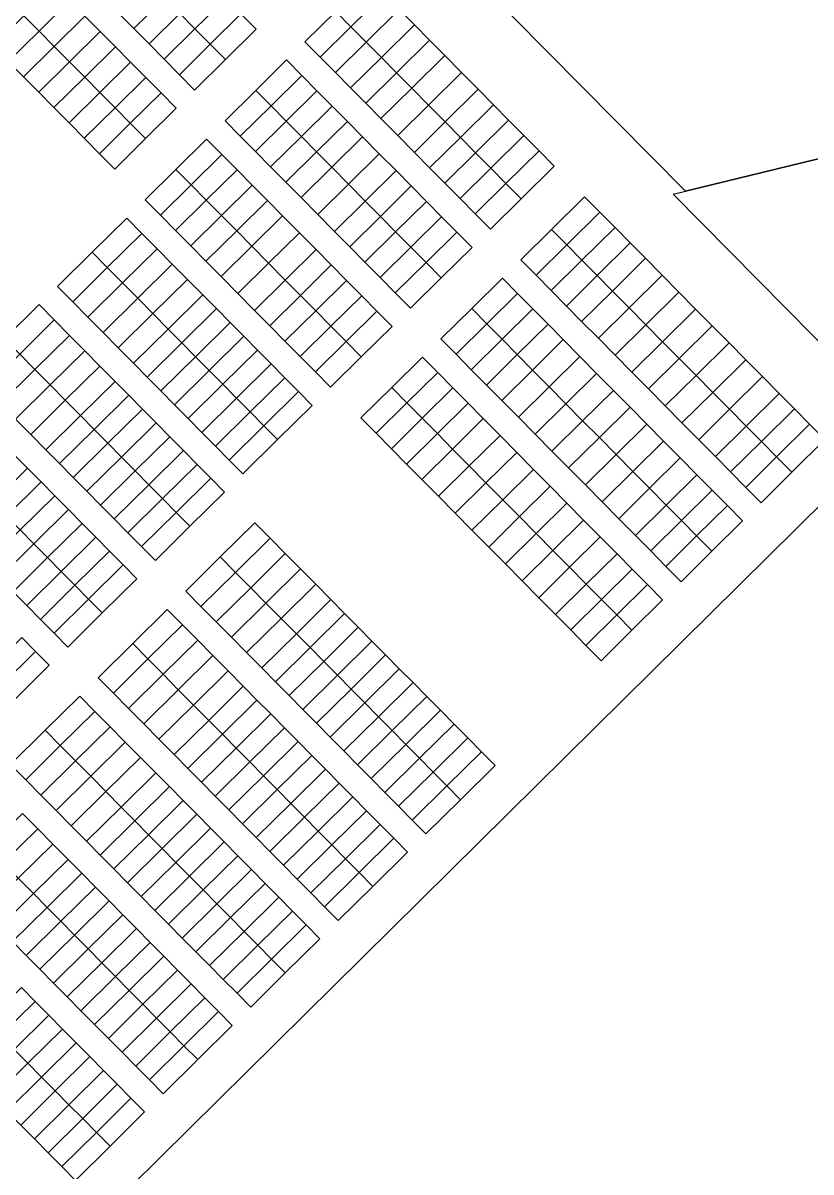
# Model space of a CAD drawing. Header units: metres. Extents: x 5590187 to 5598444, y 6961268 to 6971080.
# Drawn here: x 5594778 to 5595142, y 6968677 to 6969209 of the extents above; entities that cross this region are included whole.
import ezdxf

# ---------------------------------------------------------------- set-up
doc = ezdxf.new("R2010")
doc.units = ezdxf.units.M
doc.layers.add('zz_catastro_fontana', color=7, linetype='Continuous')

msp = doc.modelspace()

# ---------------------------------------------------------------- linework, layer by layer
at = {"layer": 'zz_catastro_fontana'}
for points in [[(5595448.33, 6969319.57), (5595237.43, 6969111.01), (5595191.69, 6969157.26), (5595084.17, 6969131.03), (5594908.38, 6969308.79), (5595186.75, 6969584.07), (5595448.33, 6969319.57)], [(5594929.38, 6969207.2), (5594922.35, 6969214.31), (5594937.64, 6969229.43), (5594944.67, 6969222.32), (5594929.38, 6969207.2)], [(5594778.09, 6969212.28), (5594792.31, 6969226.35), (5594799.34, 6969219.24), (5594785.12, 6969205.17), (5594778.09, 6969212.28)], [(5594821.94, 6969213.45), (5594836.16, 6969227.52), (5594843.19, 6969220.41), (5594828.97, 6969206.34), (5594821.94, 6969213.45)], [(5594850.22, 6969213.3), (5594864.44, 6969227.36), (5594871.47, 6969220.25), (5594857.25, 6969206.19), (5594850.22, 6969213.3)], [(5594785.12, 6969205.17), (5594799.34, 6969219.24), (5594806.37, 6969212.13), (5594792.15, 6969198.06), (5594785.12, 6969205.17)], [(5594828.97, 6969206.34), (5594843.19, 6969220.41), (5594850.22, 6969213.3), (5594836, 6969199.23), (5594828.97, 6969206.34)], [(5594857.25, 6969206.19), (5594871.47, 6969220.25), (5594878.51, 6969213.14), (5594864.28, 6969199.07), (5594857.25, 6969206.19)], [(5594936.42, 6969200.09), (5594929.38, 6969207.2), (5594944.67, 6969222.32), (5594951.7, 6969215.21), (5594936.42, 6969200.09)], [(5594836, 6969199.23), (5594850.22, 6969213.3), (5594857.25, 6969206.19), (5594843.03, 6969192.12), (5594836, 6969199.23)], [(5594908.13, 6969200.24), (5594922.35, 6969214.31), (5594929.38, 6969207.2), (5594915.16, 6969193.13), (5594908.13, 6969200.24)], [(5594943.45, 6969192.98), (5594936.42, 6969200.09), (5594951.7, 6969215.21), (5594958.74, 6969208.09), (5594943.45, 6969192.98)], [(5594763.87, 6969198.22), (5594778.09, 6969212.28), (5594785.12, 6969205.17), (5594770.9, 6969191.11), (5594763.87, 6969198.22)], [(5594792.15, 6969198.06), (5594806.37, 6969212.13), (5594813.41, 6969205.02), (5594799.18, 6969190.95), (5594792.15, 6969198.06)], [(5594864.28, 6969199.07), (5594878.51, 6969213.14), (5594885.54, 6969206.03), (5594871.32, 6969191.96), (5594864.28, 6969199.07)], [(5594950.48, 6969185.87), (5594943.45, 6969192.98), (5594958.74, 6969208.09), (5594965.77, 6969200.98), (5594950.48, 6969185.87)], [(5594770.9, 6969191.11), (5594785.12, 6969205.17), (5594792.15, 6969198.06), (5594777.93, 6969184), (5594770.9, 6969191.11)], [(5594799.18, 6969190.95), (5594813.41, 6969205.02), (5594820.44, 6969197.9), (5594806.22, 6969183.84), (5594799.18, 6969190.95)], [(5594843.03, 6969192.12), (5594857.25, 6969206.19), (5594864.28, 6969199.07), (5594850.06, 6969185.01), (5594843.03, 6969192.12)], [(5594915.16, 6969193.13), (5594929.38, 6969207.2), (5594936.42, 6969200.09), (5594922.2, 6969186.02), (5594915.16, 6969193.13)], [(5594777.93, 6969184), (5594792.15, 6969198.06), (5594799.18, 6969190.95), (5594784.96, 6969176.89), (5594777.93, 6969184)], [(5594806.22, 6969183.84), (5594820.44, 6969197.9), (5594827.47, 6969190.79), (5594813.25, 6969176.73), (5594806.22, 6969183.84)], [(5594850.06, 6969185.01), (5594864.28, 6969199.07), (5594871.32, 6969191.96), (5594857.1, 6969177.9), (5594850.06, 6969185.01)], [(5594922.2, 6969186.02), (5594936.42, 6969200.09), (5594943.45, 6969192.98), (5594929.23, 6969178.91), (5594922.2, 6969186.02)], [(5594957.51, 6969178.76), (5594950.48, 6969185.87), (5594965.77, 6969200.98), (5594972.8, 6969193.87), (5594957.51, 6969178.76)], [(5594929.23, 6969178.91), (5594943.45, 6969192.98), (5594950.48, 6969185.87), (5594936.26, 6969171.8), (5594929.23, 6969178.91)], [(5594965.25, 6969170.93), (5594957.51, 6969178.76), (5594972.8, 6969193.87), (5594980.53, 6969186.05), (5594965.25, 6969170.93)], [(5594784.96, 6969176.89), (5594799.18, 6969190.95), (5594806.22, 6969183.84), (5594792, 6969169.78), (5594784.96, 6969176.89)], [(5594813.25, 6969176.73), (5594827.47, 6969190.79), (5594834.5, 6969183.68), (5594820.28, 6969169.62), (5594813.25, 6969176.73)], [(5594885.38, 6969177.74), (5594899.6, 6969191.81), (5594906.63, 6969184.7), (5594892.41, 6969170.63), (5594885.38, 6969177.74)], [(5594792, 6969169.78), (5594806.22, 6969183.84), (5594813.25, 6969176.73), (5594799.03, 6969162.67), (5594792, 6969169.78)], [(5594820.28, 6969169.62), (5594834.5, 6969183.68), (5594841.53, 6969176.57), (5594827.31, 6969162.51), (5594820.28, 6969169.62)], [(5594892.41, 6969170.63), (5594906.63, 6969184.7), (5594913.66, 6969177.59), (5594899.44, 6969163.52), (5594892.41, 6969170.63)], [(5594936.26, 6969171.8), (5594950.48, 6969185.87), (5594957.51, 6969178.76), (5594943.29, 6969164.69), (5594936.26, 6969171.8)], [(5594980.53, 6969186.05), (5594988.27, 6969178.23), (5594972.98, 6969163.11), (5594965.25, 6969170.93), (5594980.53, 6969186.05)], [(5594799.03, 6969162.67), (5594813.25, 6969176.73), (5594820.28, 6969169.62), (5594806.06, 6969155.56), (5594799.03, 6969162.67)], [(5594827.31, 6969162.51), (5594841.53, 6969176.57), (5594848.56, 6969169.46), (5594834.34, 6969155.4), (5594827.31, 6969162.51)], [(5594871.16, 6969163.68), (5594885.38, 6969177.74), (5594892.41, 6969170.63), (5594878.19, 6969156.57), (5594871.16, 6969163.68)], [(5594899.44, 6969163.52), (5594913.66, 6969177.59), (5594920.69, 6969170.48), (5594906.47, 6969156.41), (5594899.44, 6969163.52)], [(5594943.29, 6969164.69), (5594957.51, 6969178.76), (5594965.25, 6969170.93), (5594951.03, 6969156.87), (5594943.29, 6969164.69)], [(5594980.01, 6969156), (5594972.98, 6969163.11), (5594988.27, 6969178.23), (5594995.3, 6969171.12), (5594980.01, 6969156)], [(5594951.03, 6969156.87), (5594965.25, 6969170.93), (5594972.98, 6969163.11), (5594958.76, 6969149.05), (5594951.03, 6969156.87)], [(5594987.04, 6969148.89), (5594980.01, 6969156), (5594995.3, 6969171.12), (5595002.33, 6969164.01), (5594987.04, 6969148.89)], [(5594806.06, 6969155.56), (5594820.28, 6969169.62), (5594827.31, 6969162.51), (5594813.09, 6969148.45), (5594806.06, 6969155.56)], [(5594878.19, 6969156.57), (5594892.41, 6969170.63), (5594899.44, 6969163.52), (5594885.22, 6969149.46), (5594878.19, 6969156.57)], [(5594906.47, 6969156.41), (5594920.69, 6969170.48), (5594927.73, 6969163.37), (5594913.51, 6969149.3), (5594906.47, 6969156.41)], [(5594813.09, 6969148.45), (5594827.31, 6969162.51), (5594834.34, 6969155.4), (5594820.12, 6969141.34), (5594813.09, 6969148.45)], [(5594885.22, 6969149.46), (5594899.44, 6969163.52), (5594906.47, 6969156.41), (5594892.25, 6969142.35), (5594885.22, 6969149.46)], [(5594913.51, 6969149.3), (5594927.73, 6969163.37), (5594934.76, 6969156.26), (5594920.54, 6969142.19), (5594913.51, 6969149.3)], [(5594958.76, 6969149.05), (5594972.98, 6969163.11), (5594980.01, 6969156), (5594965.79, 6969141.94), (5594958.76, 6969149.05)], [(5594994.08, 6969141.78), (5594987.04, 6969148.89), (5595002.33, 6969164.01), (5595009.36, 6969156.9), (5594994.08, 6969141.78)], [(5594848.41, 6969141.18), (5594862.63, 6969155.24), (5594869.66, 6969148.13), (5594855.44, 6969134.07), (5594848.41, 6969141.18)], [(5594892.25, 6969142.35), (5594906.47, 6969156.41), (5594913.51, 6969149.3), (5594899.29, 6969135.24), (5594892.25, 6969142.35)], [(5594920.54, 6969142.19), (5594934.76, 6969156.26), (5594942.49, 6969148.43), (5594928.27, 6969134.37), (5594920.54, 6969142.19)], [(5594965.79, 6969141.94), (5594980.01, 6969156), (5594987.04, 6969148.89), (5594972.82, 6969134.83), (5594965.79, 6969141.94)], [(5595001.11, 6969134.67), (5594994.08, 6969141.78), (5595009.36, 6969156.9), (5595016.39, 6969149.79), (5595001.11, 6969134.67)], [(5595169.92, 6969037.21), (5595078.51, 6969129.64), (5595191.69, 6969157.26), (5595240.95, 6969107.45), (5595169.92, 6969037.21)], [(5595008.14, 6969127.56), (5595001.11, 6969134.67), (5595016.39, 6969149.79), (5595023.43, 6969142.68), (5595008.14, 6969127.56)], [(5594855.44, 6969134.07), (5594869.66, 6969148.13), (5594876.69, 6969141.02), (5594862.47, 6969126.96), (5594855.44, 6969134.07)], [(5594899.29, 6969135.24), (5594913.51, 6969149.3), (5594920.54, 6969142.19), (5594906.32, 6969128.13), (5594899.29, 6969135.24)], [(5594928.27, 6969134.37), (5594942.49, 6969148.43), (5594950.23, 6969140.61), (5594936.01, 6969126.55), (5594928.27, 6969134.37)], [(5594972.82, 6969134.83), (5594987.04, 6969148.89), (5594994.08, 6969141.78), (5594979.85, 6969127.72), (5594972.82, 6969134.83)], [(5594834.18, 6969127.12), (5594848.41, 6969141.18), (5594855.44, 6969134.07), (5594841.22, 6969120.01), (5594834.18, 6969127.12)], [(5594862.47, 6969126.96), (5594876.69, 6969141.02), (5594883.72, 6969133.91), (5594869.5, 6969119.85), (5594862.47, 6969126.96)], [(5594906.32, 6969128.13), (5594920.54, 6969142.19), (5594928.27, 6969134.37), (5594914.05, 6969120.31), (5594906.32, 6969128.13)], [(5594936.01, 6969126.55), (5594950.23, 6969140.61), (5594957.26, 6969133.5), (5594943.04, 6969119.44), (5594936.01, 6969126.55)], [(5594979.85, 6969127.72), (5594994.08, 6969141.78), (5595001.11, 6969134.67), (5594986.89, 6969120.61), (5594979.85, 6969127.72)], [(5594841.22, 6969120.01), (5594855.44, 6969134.07), (5594862.47, 6969126.96), (5594848.25, 6969112.9), (5594841.22, 6969120.01)], [(5594869.5, 6969119.85), (5594883.72, 6969133.91), (5594890.75, 6969126.8), (5594876.53, 6969112.74), (5594869.5, 6969119.85)], [(5594914.05, 6969120.31), (5594928.27, 6969134.37), (5594936.01, 6969126.55), (5594921.79, 6969112.49), (5594914.05, 6969120.31)], [(5594943.04, 6969119.44), (5594957.26, 6969133.5), (5594964.29, 6969126.39), (5594950.07, 6969112.33), (5594943.04, 6969119.44)], [(5594986.89, 6969120.61), (5595001.11, 6969134.67), (5595008.14, 6969127.56), (5594993.92, 6969113.5), (5594986.89, 6969120.61)], [(5595029.23, 6969106.23), (5595022.2, 6969113.34), (5595037.49, 6969128.46), (5595044.52, 6969121.35), (5595029.23, 6969106.23)], [(5594848.25, 6969112.9), (5594862.47, 6969126.96), (5594869.5, 6969119.85), (5594855.28, 6969105.79), (5594848.25, 6969112.9)], [(5594876.53, 6969112.74), (5594890.75, 6969126.8), (5594897.78, 6969119.69), (5594883.56, 6969105.63), (5594876.53, 6969112.74)], [(5594921.79, 6969112.49), (5594936.01, 6969126.55), (5594943.04, 6969119.44), (5594928.82, 6969105.38), (5594921.79, 6969112.49)], [(5594950.07, 6969112.33), (5594964.29, 6969126.39), (5594971.32, 6969119.28), (5594957.1, 6969105.22), (5594950.07, 6969112.33)], [(5594809.65, 6969102.86), (5594825.65, 6969118.68), (5594832.68, 6969111.57), (5594816.69, 6969095.75), (5594809.65, 6969102.86)], [(5594855.28, 6969105.79), (5594869.5, 6969119.85), (5594876.53, 6969112.74), (5594862.31, 6969098.68), (5594855.28, 6969105.79)], [(5594883.56, 6969105.63), (5594897.78, 6969119.69), (5594905.52, 6969111.87), (5594891.3, 6969097.81), (5594883.56, 6969105.63)], [(5594928.82, 6969105.38), (5594943.04, 6969119.44), (5594950.07, 6969112.33), (5594935.85, 6969098.27), (5594928.82, 6969105.38)], [(5594957.1, 6969105.22), (5594971.32, 6969119.28), (5594978.35, 6969112.17), (5594964.13, 6969098.11), (5594957.1, 6969105.22)], [(5595036.26, 6969099.12), (5595029.23, 6969106.23), (5595044.52, 6969121.35), (5595051.55, 6969114.24), (5595036.26, 6969099.12)], [(5594862.31, 6969098.68), (5594876.53, 6969112.74), (5594883.56, 6969105.63), (5594869.34, 6969091.56), (5594862.31, 6969098.68)], [(5594935.85, 6969098.27), (5594950.07, 6969112.33), (5594957.1, 6969105.22), (5594942.88, 6969091.16), (5594935.85, 6969098.27)], [(5595007.98, 6969099.28), (5595022.2, 6969113.34), (5595029.23, 6969106.23), (5595015.01, 6969092.17), (5595007.98, 6969099.28)], [(5595043.3, 6969092.01), (5595036.26, 6969099.12), (5595051.55, 6969114.24), (5595058.58, 6969107.13), (5595043.3, 6969092.01)], [(5594816.69, 6969095.75), (5594832.68, 6969111.57), (5594839.72, 6969104.46), (5594823.72, 6969088.64), (5594816.69, 6969095.75)], [(5594891.3, 6969097.81), (5594905.52, 6969111.87), (5594913.25, 6969104.05), (5594899.03, 6969089.99), (5594891.3, 6969097.81)], [(5594964.13, 6969098.11), (5594978.35, 6969112.17), (5594985.39, 6969105.06), (5594971.16, 6969091), (5594964.13, 6969098.11)], [(5595050.33, 6969084.9), (5595043.3, 6969092.01), (5595058.58, 6969107.13), (5595065.62, 6969100.02), (5595050.33, 6969084.9)], [(5594793.66, 6969087.04), (5594809.65, 6969102.86), (5594816.69, 6969095.75), (5594800.69, 6969079.93), (5594793.66, 6969087.04)], [(5594823.72, 6969088.64), (5594839.72, 6969104.46), (5594846.75, 6969097.35), (5594830.75, 6969081.53), (5594823.72, 6969088.64)], [(5594869.34, 6969091.56), (5594883.56, 6969105.63), (5594891.3, 6969097.81), (5594877.08, 6969083.74), (5594869.34, 6969091.56)], [(5594899.03, 6969089.99), (5594913.25, 6969104.05), (5594920.29, 6969096.94), (5594906.06, 6969082.87), (5594899.03, 6969089.99)], [(5594942.88, 6969091.16), (5594957.1, 6969105.22), (5594964.13, 6969098.11), (5594949.91, 6969084.04), (5594942.88, 6969091.16)], [(5595015.01, 6969092.17), (5595029.23, 6969106.23), (5595036.26, 6969099.12), (5595022.04, 6969085.06), (5595015.01, 6969092.17)], [(5594830.75, 6969081.53), (5594846.75, 6969097.35), (5594853.78, 6969090.24), (5594837.78, 6969074.42), (5594830.75, 6969081.53)], [(5594877.08, 6969083.74), (5594891.3, 6969097.81), (5594899.03, 6969089.99), (5594884.81, 6969075.92), (5594877.08, 6969083.74)], [(5594906.06, 6969082.87), (5594920.29, 6969096.94), (5594927.32, 6969089.83), (5594913.1, 6969075.76), (5594906.06, 6969082.87)], [(5594949.91, 6969084.04), (5594964.13, 6969098.11), (5594971.16, 6969091), (5594956.94, 6969076.93), (5594949.91, 6969084.04)], [(5595022.04, 6969085.06), (5595036.26, 6969099.12), (5595043.3, 6969092.01), (5595029.08, 6969077.95), (5595022.04, 6969085.06)], [(5595058.06, 6969077.08), (5595050.33, 6969084.9), (5595065.62, 6969100.02), (5595073.35, 6969092.2), (5595058.06, 6969077.08)], [(5594800.69, 6969079.93), (5594816.69, 6969095.75), (5594823.72, 6969088.64), (5594807.72, 6969072.82), (5594800.69, 6969079.93)], [(5595029.08, 6969077.95), (5595043.3, 6969092.01), (5595050.33, 6969084.9), (5595036.11, 6969070.84), (5595029.08, 6969077.95)], [(5595065.8, 6969069.26), (5595058.06, 6969077.08), (5595073.35, 6969092.2), (5595081.08, 6969084.37), (5595065.8, 6969069.26)], [(5594807.72, 6969072.82), (5594823.72, 6969088.64), (5594830.75, 6969081.53), (5594814.75, 6969065.71), (5594807.72, 6969072.82)], [(5594837.78, 6969074.42), (5594853.78, 6969090.24), (5594860.81, 6969083.13), (5594844.81, 6969067.31), (5594837.78, 6969074.42)], [(5594884.81, 6969075.92), (5594899.03, 6969089.99), (5594906.06, 6969082.87), (5594891.84, 6969068.81), (5594884.81, 6969075.92)], [(5594913.1, 6969075.76), (5594927.32, 6969089.83), (5594934.35, 6969082.72), (5594920.13, 6969068.65), (5594913.1, 6969075.76)], [(5594985.23, 6969076.78), (5594999.45, 6969090.84), (5595006.48, 6969083.73), (5594992.26, 6969069.67), (5594985.23, 6969076.78)], [(5594814.75, 6969065.71), (5594830.75, 6969081.53), (5594837.78, 6969074.42), (5594821.78, 6969058.6), (5594814.75, 6969065.71)], [(5594844.81, 6969067.31), (5594860.81, 6969083.13), (5594867.14, 6969076.73), (5594851.14, 6969060.91), (5594844.81, 6969067.31)], [(5594891.84, 6969068.81), (5594906.06, 6969082.87), (5594913.1, 6969075.76), (5594898.88, 6969061.7), (5594891.84, 6969068.81)], [(5594920.13, 6969068.65), (5594934.35, 6969082.72), (5594941.38, 6969075.61), (5594927.16, 6969061.54), (5594920.13, 6969068.65)], [(5594992.26, 6969069.67), (5595006.48, 6969083.73), (5595013.51, 6969076.62), (5594999.29, 6969062.56), (5594992.26, 6969069.67)], [(5595036.11, 6969070.84), (5595050.33, 6969084.9), (5595058.06, 6969077.08), (5595043.84, 6969063.02), (5595036.11, 6969070.84)], [(5595073.53, 6969061.44), (5595065.8, 6969069.26), (5595081.08, 6969084.37), (5595088.82, 6969076.55), (5595073.53, 6969061.44)], [(5594769.13, 6969062.78), (5594785.12, 6969078.6), (5594792.16, 6969071.49), (5594776.16, 6969055.67), (5594769.13, 6969062.78)], [(5594851.14, 6969060.91), (5594867.14, 6969076.73), (5594873.47, 6969070.33), (5594857.47, 6969054.51), (5594851.14, 6969060.91)], [(5594898.88, 6969061.7), (5594913.1, 6969075.76), (5594920.13, 6969068.65), (5594905.91, 6969054.59), (5594898.88, 6969061.7)], [(5594927.16, 6969061.54), (5594941.38, 6969075.61), (5594948.41, 6969068.5), (5594934.19, 6969054.43), (5594927.16, 6969061.54)], [(5594971.01, 6969062.71), (5594985.23, 6969076.78), (5594992.26, 6969069.67), (5594978.04, 6969055.6), (5594971.01, 6969062.71)], [(5594999.29, 6969062.56), (5595013.51, 6969076.62), (5595020.54, 6969069.51), (5595006.32, 6969055.45), (5594999.29, 6969062.56)], [(5595043.84, 6969063.02), (5595058.06, 6969077.08), (5595065.8, 6969069.26), (5595051.58, 6969055.19), (5595043.84, 6969063.02)], [(5595081.27, 6969053.61), (5595073.53, 6969061.44), (5595088.82, 6969076.55), (5595096.55, 6969068.73), (5595081.27, 6969053.61)], [(5594776.16, 6969055.67), (5594792.16, 6969071.49), (5594799.19, 6969064.38), (5594783.19, 6969048.56), (5594776.16, 6969055.67)], [(5594821.78, 6969058.6), (5594837.78, 6969074.42), (5594844.81, 6969067.31), (5594828.81, 6969051.48), (5594821.78, 6969058.6)], [(5594857.47, 6969054.51), (5594873.47, 6969070.33), (5594879.8, 6969063.93), (5594863.8, 6969048.11), (5594857.47, 6969054.51)], [(5594783.19, 6969048.56), (5594799.19, 6969064.38), (5594806.22, 6969057.27), (5594790.22, 6969041.45), (5594783.19, 6969048.56)], [(5594828.81, 6969051.48), (5594844.81, 6969067.31), (5594851.14, 6969060.91), (5594835.14, 6969045.09), (5594828.81, 6969051.48)], [(5594905.91, 6969054.59), (5594920.13, 6969068.65), (5594927.16, 6969061.54), (5594912.94, 6969047.48), (5594905.91, 6969054.59)], [(5594978.04, 6969055.6), (5594992.26, 6969069.67), (5594999.29, 6969062.56), (5594985.07, 6969048.49), (5594978.04, 6969055.6)], [(5595006.32, 6969055.45), (5595020.54, 6969069.51), (5595027.57, 6969062.4), (5595013.35, 6969048.34), (5595006.32, 6969055.45)], [(5595051.58, 6969055.19), (5595065.8, 6969069.26), (5595073.53, 6969061.44), (5595059.31, 6969047.37), (5595051.58, 6969055.19)], [(5595089, 6969045.79), (5595081.27, 6969053.61), (5595096.55, 6969068.73), (5595104.29, 6969060.91), (5595089, 6969045.79)], [(5594835.14, 6969045.09), (5594851.14, 6969060.91), (5594857.47, 6969054.51), (5594841.47, 6969038.69), (5594835.14, 6969045.09)], [(5594863.8, 6969048.11), (5594879.8, 6969063.93), (5594886.12, 6969057.53), (5594870.13, 6969041.71), (5594863.8, 6969048.11)], [(5594912.94, 6969047.48), (5594927.16, 6969061.54), (5594934.19, 6969054.43), (5594919.97, 6969040.37), (5594912.94, 6969047.48)], [(5594985.07, 6969048.49), (5594999.29, 6969062.56), (5595006.32, 6969055.45), (5594992.1, 6969041.38), (5594985.07, 6969048.49)], [(5595013.35, 6969048.34), (5595027.57, 6969062.4), (5595035.31, 6969054.58), (5595021.09, 6969040.51), (5595013.35, 6969048.34)], [(5595059.31, 6969047.37), (5595073.53, 6969061.44), (5595081.27, 6969053.61), (5595067.05, 6969039.55), (5595059.31, 6969047.37)], [(5595096.74, 6969037.97), (5595089, 6969045.79), (5595104.29, 6969060.91), (5595112.02, 6969053.09), (5595096.74, 6969037.97)], [(5594760.16, 6969039.85), (5594776.16, 6969055.67), (5594783.19, 6969048.56), (5594767.19, 6969032.74), (5594760.16, 6969039.85)], [(5594790.22, 6969041.45), (5594806.22, 6969057.27), (5594813.25, 6969050.16), (5594797.25, 6969034.34), (5594790.22, 6969041.45)], [(5594841.47, 6969038.69), (5594857.47, 6969054.51), (5594863.8, 6969048.11), (5594847.8, 6969032.29), (5594841.47, 6969038.69)], [(5594870.13, 6969041.71), (5594886.12, 6969057.53), (5594892.45, 6969051.13), (5594876.45, 6969035.31), (5594870.13, 6969041.71)], [(5594948.25, 6969040.21), (5594962.47, 6969054.28), (5594969.51, 6969047.17), (5594955.29, 6969033.1), (5594948.25, 6969040.21)], [(5594992.1, 6969041.38), (5595006.32, 6969055.45), (5595013.35, 6969048.34), (5594999.13, 6969034.27), (5594992.1, 6969041.38)], [(5595021.09, 6969040.51), (5595035.31, 6969054.58), (5595043.04, 6969046.76), (5595028.82, 6969032.69), (5595021.09, 6969040.51)], [(5594767.19, 6969032.74), (5594783.19, 6969048.56), (5594790.22, 6969041.45), (5594774.22, 6969025.63), (5594767.19, 6969032.74)], [(5594797.25, 6969034.34), (5594813.25, 6969050.16), (5594820.28, 6969043.05), (5594804.28, 6969027.23), (5594797.25, 6969034.34)], [(5594876.45, 6969035.31), (5594892.45, 6969051.13), (5594898.78, 6969044.73), (5594882.78, 6969028.91), (5594876.45, 6969035.31)], [(5595067.05, 6969039.55), (5595081.27, 6969053.61), (5595089, 6969045.79), (5595074.78, 6969031.73), (5595067.05, 6969039.55)], [(5595104.47, 6969030.15), (5595096.74, 6969037.97), (5595112.02, 6969053.09), (5595119.76, 6969045.27), (5595104.47, 6969030.15)], [(5594847.8, 6969032.29), (5594863.8, 6969048.11), (5594870.13, 6969041.71), (5594854.13, 6969025.89), (5594847.8, 6969032.29)], [(5594882.78, 6969028.91), (5594898.78, 6969044.73), (5594905.11, 6969038.33), (5594889.11, 6969022.51), (5594882.78, 6969028.91)], [(5594955.29, 6969033.1), (5594969.51, 6969047.17), (5594976.54, 6969040.06), (5594962.32, 6969025.99), (5594955.29, 6969033.1)], [(5594999.13, 6969034.27), (5595013.35, 6969048.34), (5595021.09, 6969040.51), (5595006.87, 6969026.45), (5594999.13, 6969034.27)], [(5595028.82, 6969032.69), (5595043.04, 6969046.76), (5595050.78, 6969038.93), (5595036.56, 6969024.87), (5595028.82, 6969032.69)], [(5595074.78, 6969031.73), (5595089, 6969045.79), (5595096.74, 6969037.97), (5595082.52, 6969023.91), (5595074.78, 6969031.73)], [(5595112.21, 6969022.33), (5595104.47, 6969030.15), (5595119.76, 6969045.27), (5595127.49, 6969037.45), (5595112.21, 6969022.33)], [(5594774.22, 6969025.63), (5594790.22, 6969041.45), (5594797.25, 6969034.34), (5594781.25, 6969018.52), (5594774.22, 6969025.63)], [(5594804.28, 6969027.23), (5594820.28, 6969043.05), (5594826.61, 6969036.65), (5594810.61, 6969020.83), (5594804.28, 6969027.23)], [(5594854.13, 6969025.89), (5594870.13, 6969041.71), (5594876.45, 6969035.31), (5594860.46, 6969019.49), (5594854.13, 6969025.89)], [(5594889.11, 6969022.51), (5594905.11, 6969038.33), (5594911.44, 6969031.93), (5594895.44, 6969016.11), (5594889.11, 6969022.51)], [(5594934.03, 6969026.15), (5594948.25, 6969040.21), (5594955.29, 6969033.1), (5594941.06, 6969019.04), (5594934.03, 6969026.15)], [(5594962.32, 6969025.99), (5594976.54, 6969040.06), (5594983.57, 6969032.94), (5594969.35, 6969018.88), (5594962.32, 6969025.99)], [(5595006.87, 6969026.45), (5595021.09, 6969040.51), (5595028.82, 6969032.69), (5595014.6, 6969018.63), (5595006.87, 6969026.45)], [(5595036.56, 6969024.87), (5595050.78, 6969038.93), (5595058.51, 6969031.11), (5595044.29, 6969017.05), (5595036.56, 6969024.87)], [(5595082.52, 6969023.91), (5595096.74, 6969037.97), (5595104.47, 6969030.15), (5595090.25, 6969016.09), (5595082.52, 6969023.91)], [(5594781.25, 6969018.52), (5594797.25, 6969034.34), (5594804.28, 6969027.23), (5594788.28, 6969011.4), (5594781.25, 6969018.52)], [(5594810.61, 6969020.83), (5594826.61, 6969036.65), (5594832.94, 6969030.25), (5594816.94, 6969014.43), (5594810.61, 6969020.83)], [(5594860.46, 6969019.49), (5594876.45, 6969035.31), (5594882.78, 6969028.91), (5594866.78, 6969013.09), (5594860.46, 6969019.49)], [(5594941.06, 6969019.04), (5594955.29, 6969033.1), (5594962.32, 6969025.99), (5594948.1, 6969011.93), (5594941.06, 6969019.04)], [(5594969.35, 6969018.88), (5594983.57, 6969032.94), (5594990.6, 6969025.83), (5594976.38, 6969011.77), (5594969.35, 6969018.88)], [(5595014.6, 6969018.63), (5595028.82, 6969032.69), (5595036.56, 6969024.87), (5595022.34, 6969010.81), (5595014.6, 6969018.63)], [(5595119.24, 6969015.22), (5595112.21, 6969022.33), (5595127.49, 6969037.45), (5595134.52, 6969030.34), (5595119.24, 6969015.22)], [(5594788.28, 6969011.4), (5594804.28, 6969027.23), (5594810.61, 6969020.83), (5594794.61, 6969005.01), (5594788.28, 6969011.4)], [(5594816.94, 6969014.43), (5594832.94, 6969030.25), (5594839.27, 6969023.85), (5594823.27, 6969008.03), (5594816.94, 6969014.43)], [(5594866.78, 6969013.09), (5594882.78, 6969028.91), (5594889.11, 6969022.51), (5594873.11, 6969006.69), (5594866.78, 6969013.09)], [(5595044.29, 6969017.05), (5595058.51, 6969031.11), (5595066.25, 6969023.29), (5595052.03, 6969009.23), (5595044.29, 6969017.05)], [(5595090.25, 6969016.09), (5595104.47, 6969030.15), (5595112.21, 6969022.33), (5595097.98, 6969008.27), (5595090.25, 6969016.09)], [(5595126.27, 6969008.11), (5595119.24, 6969015.22), (5595134.52, 6969030.34), (5595141.56, 6969023.23), (5595126.27, 6969008.11)], [(5594823.27, 6969008.03), (5594839.27, 6969023.85), (5594845.59, 6969017.45), (5594829.6, 6969001.63), (5594823.27, 6969008.03)], [(5594873.11, 6969006.69), (5594889.11, 6969022.51), (5594895.44, 6969016.11), (5594879.44, 6969000.29), (5594873.11, 6969006.69)], [(5594948.1, 6969011.93), (5594962.32, 6969025.99), (5594969.35, 6969018.88), (5594955.13, 6969004.82), (5594948.1, 6969011.93)], [(5594976.38, 6969011.77), (5594990.6, 6969025.83), (5594998.34, 6969018.01), (5594984.11, 6969003.95), (5594976.38, 6969011.77)], [(5595022.34, 6969010.81), (5595036.56, 6969024.87), (5595044.29, 6969017.05), (5595030.07, 6969002.99), (5595022.34, 6969010.81)], [(5595052.03, 6969009.23), (5595066.25, 6969023.29), (5595073.98, 6969015.47), (5595059.76, 6969001.41), (5595052.03, 6969009.23)], [(5595097.98, 6969008.27), (5595112.21, 6969022.33), (5595119.24, 6969015.22), (5595105.02, 6969001.16), (5595097.98, 6969008.27)], [(5595133.3, 6969001), (5595126.27, 6969008.11), (5595141.56, 6969023.23), (5595148.59, 6969016.12), (5595133.3, 6969001)], [(5594794.61, 6969005.01), (5594810.61, 6969020.83), (5594816.94, 6969014.43), (5594800.94, 6968998.61), (5594794.61, 6969005.01)], [(5594829.6, 6969001.63), (5594845.59, 6969017.45), (5594851.92, 6969011.05), (5594835.93, 6968995.23), (5594829.6, 6969001.63)], [(5594955.13, 6969004.82), (5594969.35, 6969018.88), (5594976.38, 6969011.77), (5594962.16, 6968997.71), (5594955.13, 6969004.82)], [(5594984.11, 6969003.95), (5594998.34, 6969018.01), (5595006.07, 6969010.19), (5594991.85, 6968996.13), (5594984.11, 6969003.95)], [(5595030.07, 6969002.99), (5595044.29, 6969017.05), (5595052.03, 6969009.23), (5595037.81, 6968995.17), (5595030.07, 6969002.99)], [(5594800.94, 6968998.61), (5594816.94, 6969014.43), (5594823.27, 6969008.03), (5594807.27, 6968992.21), (5594800.94, 6968998.61)], [(5594962.16, 6968997.71), (5594976.38, 6969011.77), (5594984.11, 6969003.95), (5594969.89, 6968989.89), (5594962.16, 6968997.71)], [(5595059.76, 6969001.41), (5595073.98, 6969015.47), (5595081.72, 6969007.65), (5595067.5, 6968993.59), (5595059.76, 6969001.41)], [(5595105.02, 6969001.16), (5595119.24, 6969015.22), (5595126.27, 6969008.11), (5595112.05, 6968994.04), (5595105.02, 6969001.16)], [(5594756.72, 6968994.26), (5594772.72, 6969010.08), (5594779.75, 6969002.97), (5594763.75, 6968987.15), (5594756.72, 6968994.26)], [(5594807.27, 6968992.21), (5594823.27, 6969008.03), (5594829.6, 6969001.63), (5594813.6, 6968985.81), (5594807.27, 6968992.21)], [(5594835.93, 6968995.23), (5594851.92, 6969011.05), (5594858.25, 6969004.65), (5594842.25, 6968988.83), (5594835.93, 6968995.23)], [(5594991.85, 6968996.13), (5595006.07, 6969010.19), (5595013.81, 6969002.37), (5594999.58, 6968988.31), (5594991.85, 6968996.13)], [(5595037.81, 6968995.17), (5595052.03, 6969009.23), (5595059.76, 6969001.41), (5595045.54, 6968987.34), (5595037.81, 6968995.17)], [(5595067.5, 6968993.59), (5595081.72, 6969007.65), (5595089.45, 6968999.83), (5595075.23, 6968985.76), (5595067.5, 6968993.59)], [(5595112.05, 6968994.04), (5595126.27, 6969008.11), (5595133.3, 6969001), (5595119.08, 6968986.93), (5595112.05, 6968994.04)], [(5594763.75, 6968987.15), (5594779.75, 6969002.97), (5594786.08, 6968996.57), (5594770.08, 6968980.75), (5594763.75, 6968987.15)], [(5594813.6, 6968985.81), (5594829.6, 6969001.63), (5594835.93, 6968995.23), (5594819.93, 6968979.41), (5594813.6, 6968985.81)], [(5595162.65, 6969001.89), (5595507.2, 6968653.49), (5595158.79, 6968308.94), (5594814.24, 6968657.35), (5595162.65, 6969001.89)], [(5594842.25, 6968988.83), (5594858.25, 6969004.65), (5594864.58, 6968998.25), (5594848.58, 6968982.43), (5594842.25, 6968988.83)], [(5594969.89, 6968989.89), (5594984.11, 6969003.95), (5594991.85, 6968996.13), (5594977.63, 6968982.07), (5594969.89, 6968989.89)], [(5594999.58, 6968988.31), (5595013.81, 6969002.37), (5595021.54, 6968994.55), (5595007.32, 6968980.49), (5594999.58, 6968988.31)], [(5595045.54, 6968987.34), (5595059.76, 6969001.41), (5595067.5, 6968993.59), (5595053.28, 6968979.52), (5595045.54, 6968987.34)], [(5594770.08, 6968980.75), (5594786.08, 6968996.57), (5594792.41, 6968990.17), (5594776.41, 6968974.35), (5594770.08, 6968980.75)], [(5594819.93, 6968979.41), (5594835.93, 6968995.23), (5594842.25, 6968988.83), (5594826.26, 6968973.01), (5594819.93, 6968979.41)], [(5594848.58, 6968982.43), (5594864.58, 6968998.25), (5594870.91, 6968991.85), (5594854.91, 6968976.03), (5594848.58, 6968982.43)], [(5594977.63, 6968982.07), (5594991.85, 6968996.13), (5594999.58, 6968988.31), (5594985.36, 6968974.24), (5594977.63, 6968982.07)], [(5595075.23, 6968985.76), (5595089.45, 6968999.83), (5595096.48, 6968992.72), (5595082.26, 6968978.65), (5595075.23, 6968985.76)], [(5594776.41, 6968974.35), (5594792.41, 6968990.17), (5594798.74, 6968983.77), (5594782.74, 6968967.95), (5594776.41, 6968974.35)], [(5595007.32, 6968980.49), (5595021.54, 6968994.55), (5595029.27, 6968986.73), (5595015.05, 6968972.66), (5595007.32, 6968980.49)], [(5595053.28, 6968979.52), (5595067.5, 6968993.59), (5595075.23, 6968985.76), (5595061.01, 6968971.7), (5595053.28, 6968979.52)], [(5595082.26, 6968978.65), (5595096.48, 6968992.72), (5595103.52, 6968985.61), (5595089.29, 6968971.54), (5595082.26, 6968978.65)], [(5594826.26, 6968973.01), (5594842.25, 6968988.83), (5594848.58, 6968982.43), (5594832.58, 6968966.61), (5594826.26, 6968973.01)], [(5594985.36, 6968974.24), (5594999.58, 6968988.31), (5595007.32, 6968980.49), (5594993.1, 6968966.42), (5594985.36, 6968974.24)], [(5595015.05, 6968972.66), (5595029.27, 6968986.73), (5595037.01, 6968978.91), (5595022.79, 6968964.84), (5595015.05, 6968972.66)], [(5595061.01, 6968971.7), (5595075.23, 6968985.76), (5595082.26, 6968978.65), (5595068.04, 6968964.59), (5595061.01, 6968971.7)], [(5595089.29, 6968971.54), (5595103.52, 6968985.61), (5595110.55, 6968978.5), (5595096.33, 6968964.43), (5595089.29, 6968971.54)], [(5594782.74, 6968967.95), (5594798.74, 6968983.77), (5594805.07, 6968977.37), (5594789.07, 6968961.55), (5594782.74, 6968967.95)], [(5594832.58, 6968966.61), (5594848.58, 6968982.43), (5594854.91, 6968976.03), (5594838.91, 6968960.21), (5594832.58, 6968966.61)], [(5594993.1, 6968966.42), (5595007.32, 6968980.49), (5595015.05, 6968972.66), (5595000.83, 6968958.6), (5594993.1, 6968966.42)], [(5594760.41, 6968958.53), (5594776.41, 6968974.35), (5594782.74, 6968967.95), (5594766.74, 6968952.13), (5594760.41, 6968958.53)], [(5594789.07, 6968961.55), (5594805.07, 6968977.37), (5594811.39, 6968970.97), (5594795.4, 6968955.15), (5594789.07, 6968961.55)], [(5594868.97, 6968961.81), (5594884.97, 6968977.63), (5594892, 6968970.52), (5594876.01, 6968954.7), (5594868.97, 6968961.81)], [(5595022.79, 6968964.84), (5595037.01, 6968978.91), (5595044.74, 6968971.08), (5595030.52, 6968957.02), (5595022.79, 6968964.84)], [(5595068.04, 6968964.59), (5595082.26, 6968978.65), (5595089.29, 6968971.54), (5595075.07, 6968957.48), (5595068.04, 6968964.59)], [(5594795.4, 6968955.15), (5594811.39, 6968970.97), (5594817.72, 6968964.57), (5594801.72, 6968948.75), (5594795.4, 6968955.15)], [(5594876.01, 6968954.7), (5594892, 6968970.52), (5594899.03, 6968963.41), (5594883.04, 6968947.59), (5594876.01, 6968954.7)], [(5595000.83, 6968958.6), (5595015.05, 6968972.66), (5595022.79, 6968964.84), (5595008.57, 6968950.78), (5595000.83, 6968958.6)], [(5595030.52, 6968957.02), (5595044.74, 6968971.08), (5595052.48, 6968963.26), (5595038.26, 6968949.2), (5595030.52, 6968957.02)], [(5595075.07, 6968957.48), (5595089.29, 6968971.54), (5595096.33, 6968964.43), (5595082.11, 6968950.37), (5595075.07, 6968957.48)], [(5594766.74, 6968952.13), (5594782.74, 6968967.95), (5594789.07, 6968961.55), (5594773.07, 6968945.73), (5594766.74, 6968952.13)], [(5594801.72, 6968948.75), (5594817.72, 6968964.57), (5594824.05, 6968958.17), (5594808.05, 6968942.35), (5594801.72, 6968948.75)], [(5594883.04, 6968947.59), (5594899.03, 6968963.41), (5594906.07, 6968956.3), (5594890.07, 6968940.48), (5594883.04, 6968947.59)], [(5595008.57, 6968950.78), (5595022.79, 6968964.84), (5595030.52, 6968957.02), (5595016.3, 6968942.96), (5595008.57, 6968950.78)], [(5594773.07, 6968945.73), (5594789.07, 6968961.55), (5594795.4, 6968955.15), (5594779.4, 6968939.33), (5594773.07, 6968945.73)], [(5594808.05, 6968942.35), (5594824.05, 6968958.17), (5594830.38, 6968951.77), (5594814.38, 6968935.95), (5594808.05, 6968942.35)], [(5594852.98, 6968945.99), (5594868.97, 6968961.81), (5594876.01, 6968954.7), (5594860.01, 6968938.88), (5594852.98, 6968945.99)], [(5595038.26, 6968949.2), (5595052.48, 6968963.26), (5595059.51, 6968956.15), (5595045.29, 6968942.09), (5595038.26, 6968949.2)], [(5594779.4, 6968939.33), (5594795.4, 6968955.15), (5594801.72, 6968948.75), (5594785.73, 6968932.93), (5594779.4, 6968939.33)], [(5594860.01, 6968938.88), (5594876.01, 6968954.7), (5594883.04, 6968947.59), (5594867.04, 6968931.77), (5594860.01, 6968938.88)], [(5594890.07, 6968940.48), (5594906.07, 6968956.3), (5594913.1, 6968949.19), (5594897.1, 6968933.37), (5594890.07, 6968940.48)], [(5595016.3, 6968942.96), (5595030.52, 6968957.02), (5595038.26, 6968949.2), (5595024.04, 6968935.14), (5595016.3, 6968942.96)], [(5595045.29, 6968942.09), (5595059.51, 6968956.15), (5595066.54, 6968949.04), (5595052.32, 6968934.98), (5595045.29, 6968942.09)], [(5594785.73, 6968932.93), (5594801.72, 6968948.75), (5594808.05, 6968942.35), (5594792.05, 6968926.53), (5594785.73, 6968932.93)], [(5594867.04, 6968931.77), (5594883.04, 6968947.59), (5594890.07, 6968940.48), (5594874.07, 6968924.66), (5594867.04, 6968931.77)], [(5594897.1, 6968933.37), (5594913.1, 6968949.19), (5594920.13, 6968942.08), (5594904.13, 6968926.26), (5594897.1, 6968933.37)], [(5595024.04, 6968935.14), (5595038.26, 6968949.2), (5595045.29, 6968942.09), (5595031.07, 6968928.03), (5595024.04, 6968935.14)], [(5595052.32, 6968934.98), (5595066.54, 6968949.04), (5595073.57, 6968941.93), (5595059.35, 6968927.87), (5595052.32, 6968934.98)], [(5594792.05, 6968926.53), (5594808.05, 6968942.35), (5594814.38, 6968935.95), (5594798.38, 6968920.13), (5594792.05, 6968926.53)], [(5594904.13, 6968926.26), (5594920.13, 6968942.08), (5594926.46, 6968935.68), (5594910.46, 6968919.86), (5594904.13, 6968926.26)], [(5595031.07, 6968928.03), (5595045.29, 6968942.09), (5595052.32, 6968934.98), (5595038.1, 6968920.92), (5595031.07, 6968928.03)], [(5594828.44, 6968921.73), (5594844.44, 6968937.55), (5594851.47, 6968930.44), (5594835.48, 6968914.62), (5594828.44, 6968921.73)], [(5594874.07, 6968924.66), (5594890.07, 6968940.48), (5594897.1, 6968933.37), (5594881.1, 6968917.55), (5594874.07, 6968924.66)], [(5594881.1, 6968917.55), (5594897.1, 6968933.37), (5594904.13, 6968926.26), (5594888.13, 6968910.44), (5594881.1, 6968917.55)], [(5594910.46, 6968919.86), (5594926.46, 6968935.68), (5594932.79, 6968929.28), (5594916.79, 6968913.46), (5594910.46, 6968919.86)], [(5595038.1, 6968920.92), (5595052.32, 6968934.98), (5595059.35, 6968927.87), (5595045.13, 6968913.81), (5595038.1, 6968920.92)], [(5594835.48, 6968914.62), (5594851.47, 6968930.44), (5594858.51, 6968923.33), (5594842.51, 6968907.51), (5594835.48, 6968914.62)], [(5594888.13, 6968910.44), (5594904.13, 6968926.26), (5594910.46, 6968919.86), (5594894.46, 6968904.04), (5594888.13, 6968910.44)], [(5594916.79, 6968913.46), (5594932.79, 6968929.28), (5594939.11, 6968922.88), (5594923.12, 6968907.06), (5594916.79, 6968913.46)], [(5594761.2, 6968908.67), (5594777.19, 6968924.49), (5594783.52, 6968918.09), (5594767.52, 6968902.27), (5594761.2, 6968908.67)], [(5594812.45, 6968905.91), (5594828.44, 6968921.73), (5594835.48, 6968914.62), (5594819.48, 6968898.8), (5594812.45, 6968905.91)], [(5594842.51, 6968907.51), (5594858.51, 6968923.33), (5594865.54, 6968916.22), (5594849.54, 6968900.4), (5594842.51, 6968907.51)], [(5594923.12, 6968907.06), (5594939.11, 6968922.88), (5594945.44, 6968916.48), (5594929.44, 6968900.66), (5594923.12, 6968907.06)], [(5594767.52, 6968902.27), (5594783.52, 6968918.09), (5594789.85, 6968911.69), (5594773.85, 6968895.87), (5594767.52, 6968902.27)], [(5594849.54, 6968900.4), (5594865.54, 6968916.22), (5594872.57, 6968909.11), (5594856.57, 6968893.29), (5594849.54, 6968900.4)], [(5594894.46, 6968904.04), (5594910.46, 6968919.86), (5594916.79, 6968913.46), (5594900.79, 6968897.64), (5594894.46, 6968904.04)], [(5594929.44, 6968900.66), (5594945.44, 6968916.48), (5594951.77, 6968910.08), (5594935.77, 6968894.26), (5594929.44, 6968900.66)], [(5594819.48, 6968898.8), (5594835.48, 6968914.62), (5594842.51, 6968907.51), (5594826.51, 6968891.69), (5594819.48, 6968898.8)], [(5594900.79, 6968897.64), (5594916.79, 6968913.46), (5594923.12, 6968907.06), (5594907.12, 6968891.24), (5594900.79, 6968897.64)], [(5594826.51, 6968891.69), (5594842.51, 6968907.51), (5594849.54, 6968900.4), (5594833.54, 6968884.58), (5594826.51, 6968891.69)], [(5594856.57, 6968893.29), (5594872.57, 6968909.11), (5594879.6, 6968902), (5594863.6, 6968886.18), (5594856.57, 6968893.29)], [(5594907.12, 6968891.24), (5594923.12, 6968907.06), (5594929.44, 6968900.66), (5594913.45, 6968884.84), (5594907.12, 6968891.24)], [(5594935.77, 6968894.26), (5594951.77, 6968910.08), (5594958.1, 6968903.68), (5594942.1, 6968887.86), (5594935.77, 6968894.26)], [(5594833.54, 6968884.58), (5594849.54, 6968900.4), (5594856.57, 6968893.29), (5594840.57, 6968877.47), (5594833.54, 6968884.58)], [(5594863.6, 6968886.18), (5594879.6, 6968902), (5594885.93, 6968895.6), (5594869.93, 6968879.78), (5594863.6, 6968886.18)], [(5594913.45, 6968884.84), (5594929.44, 6968900.66), (5594935.77, 6968894.26), (5594919.78, 6968878.44), (5594913.45, 6968884.84)], [(5594942.1, 6968887.86), (5594958.1, 6968903.68), (5594964.43, 6968897.28), (5594948.43, 6968881.46), (5594942.1, 6968887.86)], [(5594787.92, 6968881.65), (5594803.91, 6968897.47), (5594810.95, 6968890.36), (5594794.95, 6968874.54), (5594787.92, 6968881.65)], [(5594869.93, 6968879.78), (5594885.93, 6968895.6), (5594892.26, 6968889.2), (5594876.26, 6968873.38), (5594869.93, 6968879.78)], [(5594919.78, 6968878.44), (5594935.77, 6968894.26), (5594942.1, 6968887.86), (5594926.1, 6968872.04), (5594919.78, 6968878.44)], [(5594948.43, 6968881.46), (5594964.43, 6968897.28), (5594970.76, 6968890.89), (5594954.76, 6968875.06), (5594948.43, 6968881.46)], [(5594794.95, 6968874.54), (5594810.95, 6968890.36), (5594817.98, 6968883.25), (5594801.98, 6968867.43), (5594794.95, 6968874.54)], [(5594840.57, 6968877.47), (5594856.57, 6968893.29), (5594863.6, 6968886.18), (5594847.6, 6968870.36), (5594840.57, 6968877.47)], [(5594876.26, 6968873.38), (5594892.26, 6968889.2), (5594898.59, 6968882.8), (5594882.59, 6968866.98), (5594876.26, 6968873.38)], [(5594954.76, 6968875.06), (5594970.76, 6968890.89), (5594977.09, 6968884.49), (5594961.09, 6968868.67), (5594954.76, 6968875.06)], [(5594847.6, 6968870.36), (5594863.6, 6968886.18), (5594869.93, 6968879.78), (5594853.93, 6968863.96), (5594847.6, 6968870.36)], [(5594926.1, 6968872.04), (5594942.1, 6968887.86), (5594948.43, 6968881.46), (5594932.43, 6968865.64), (5594926.1, 6968872.04)], [(5594961.09, 6968868.67), (5594977.09, 6968884.49), (5594983.41, 6968878.09), (5594967.42, 6968862.27), (5594961.09, 6968868.67)], [(5594771.92, 6968865.83), (5594787.92, 6968881.65), (5594794.95, 6968874.54), (5594778.95, 6968858.72), (5594771.92, 6968865.83)], [(5594801.98, 6968867.43), (5594817.98, 6968883.25), (5594825.01, 6968876.14), (5594809.01, 6968860.32), (5594801.98, 6968867.43)], [(5594853.93, 6968863.96), (5594869.93, 6968879.78), (5594876.26, 6968873.38), (5594860.26, 6968857.56), (5594853.93, 6968863.96)], [(5594882.59, 6968866.98), (5594898.59, 6968882.8), (5594904.91, 6968876.4), (5594888.92, 6968860.58), (5594882.59, 6968866.98)], [(5594932.43, 6968865.64), (5594948.43, 6968881.46), (5594954.76, 6968875.06), (5594938.76, 6968859.24), (5594932.43, 6968865.64)], [(5594778.95, 6968858.72), (5594794.95, 6968874.54), (5594801.98, 6968867.43), (5594785.98, 6968851.61), (5594778.95, 6968858.72)], [(5594809.01, 6968860.32), (5594825.01, 6968876.14), (5594832.04, 6968869.03), (5594816.04, 6968853.21), (5594809.01, 6968860.32)], [(5594860.26, 6968857.56), (5594876.26, 6968873.38), (5594882.59, 6968866.98), (5594866.59, 6968851.16), (5594860.26, 6968857.56)], [(5594888.92, 6968860.58), (5594904.91, 6968876.4), (5594911.24, 6968870), (5594895.24, 6968854.18), (5594888.92, 6968860.58)], [(5594938.76, 6968859.24), (5594954.76, 6968875.06), (5594961.09, 6968868.67), (5594945.09, 6968852.84), (5594938.76, 6968859.24)], [(5594967.42, 6968862.27), (5594983.41, 6968878.09), (5594989.74, 6968871.69), (5594973.74, 6968855.87), (5594967.42, 6968862.27)], [(5594816.04, 6968853.21), (5594832.04, 6968869.03), (5594839.07, 6968861.92), (5594823.07, 6968846.1), (5594816.04, 6968853.21)], [(5594895.24, 6968854.18), (5594911.24, 6968870), (5594917.57, 6968863.6), (5594901.57, 6968847.78), (5594895.24, 6968854.18)], [(5594945.09, 6968852.84), (5594961.09, 6968868.67), (5594967.42, 6968862.27), (5594951.42, 6968846.44), (5594945.09, 6968852.84)], [(5594973.74, 6968855.87), (5594989.74, 6968871.69), (5594996.07, 6968865.29), (5594980.07, 6968849.47), (5594973.74, 6968855.87)], [(5594785.98, 6968851.61), (5594801.98, 6968867.43), (5594809.01, 6968860.32), (5594793.01, 6968844.5), (5594785.98, 6968851.61)], [(5594866.59, 6968851.16), (5594882.59, 6968866.98), (5594888.92, 6968860.58), (5594872.92, 6968844.76), (5594866.59, 6968851.16)], [(5594901.57, 6968847.78), (5594917.57, 6968863.6), (5594923.9, 6968857.2), (5594907.9, 6968841.38), (5594901.57, 6968847.78)], [(5594793.01, 6968844.5), (5594809.01, 6968860.32), (5594816.04, 6968853.21), (5594800.04, 6968837.39), (5594793.01, 6968844.5)], [(5594823.07, 6968846.1), (5594839.07, 6968861.92), (5594845.4, 6968855.52), (5594829.4, 6968839.7), (5594823.07, 6968846.1)], [(5594872.92, 6968844.76), (5594888.92, 6968860.58), (5594895.24, 6968854.18), (5594879.25, 6968838.36), (5594872.92, 6968844.76)], [(5594907.9, 6968841.38), (5594923.9, 6968857.2), (5594930.23, 6968850.81), (5594914.23, 6968834.98), (5594907.9, 6968841.38)], [(5594951.42, 6968846.44), (5594967.42, 6968862.27), (5594973.74, 6968855.87), (5594957.75, 6968840.05), (5594951.42, 6968846.44)], [(5594800.04, 6968837.39), (5594816.04, 6968853.21), (5594823.07, 6968846.1), (5594807.08, 6968830.28), (5594800.04, 6968837.39)], [(5594829.4, 6968839.7), (5594845.4, 6968855.52), (5594851.73, 6968849.12), (5594835.73, 6968833.3), (5594829.4, 6968839.7)], [(5594879.25, 6968838.36), (5594895.24, 6968854.18), (5594901.57, 6968847.78), (5594885.57, 6968831.96), (5594879.25, 6968838.36)], [(5594957.75, 6968840.05), (5594973.74, 6968855.87), (5594980.07, 6968849.47), (5594964.07, 6968833.65), (5594957.75, 6968840.05)], [(5594835.73, 6968833.3), (5594851.73, 6968849.12), (5594858.06, 6968842.72), (5594842.06, 6968826.9), (5594835.73, 6968833.3)], [(5594885.57, 6968831.96), (5594901.57, 6968847.78), (5594907.9, 6968841.38), (5594891.9, 6968825.56), (5594885.57, 6968831.96)], [(5594914.23, 6968834.98), (5594930.23, 6968850.81), (5594936.56, 6968844.41), (5594920.56, 6968828.59), (5594914.23, 6968834.98)], [(5594761.45, 6968827.35), (5594777.45, 6968843.17), (5594784.48, 6968836.06), (5594768.48, 6968820.24), (5594761.45, 6968827.35)], [(5594807.08, 6968830.28), (5594823.07, 6968846.1), (5594829.4, 6968839.7), (5594813.4, 6968823.88), (5594807.08, 6968830.28)], [(5594842.06, 6968826.9), (5594858.06, 6968842.72), (5594864.39, 6968836.32), (5594848.39, 6968820.5), (5594842.06, 6968826.9)], [(5594891.9, 6968825.56), (5594907.9, 6968841.38), (5594914.23, 6968834.98), (5594898.23, 6968819.16), (5594891.9, 6968825.56)], [(5594920.56, 6968828.59), (5594936.56, 6968844.41), (5594942.88, 6968838.01), (5594926.89, 6968822.19), (5594920.56, 6968828.59)], [(5594768.48, 6968820.24), (5594784.48, 6968836.06), (5594791.51, 6968828.95), (5594775.51, 6968813.13), (5594768.48, 6968820.24)], [(5594813.4, 6968823.88), (5594829.4, 6968839.7), (5594835.73, 6968833.3), (5594819.73, 6968817.48), (5594813.4, 6968823.88)], [(5594848.39, 6968820.5), (5594864.39, 6968836.32), (5594870.71, 6968829.92), (5594854.72, 6968814.1), (5594848.39, 6968820.5)], [(5594926.89, 6968822.19), (5594942.88, 6968838.01), (5594949.21, 6968831.61), (5594933.21, 6968815.79), (5594926.89, 6968822.19)], [(5594819.73, 6968817.48), (5594835.73, 6968833.3), (5594842.06, 6968826.9), (5594826.06, 6968811.08), (5594819.73, 6968817.48)], [(5594898.23, 6968819.16), (5594914.23, 6968834.98), (5594920.56, 6968828.59), (5594904.56, 6968812.76), (5594898.23, 6968819.16)], [(5594933.21, 6968815.79), (5594949.21, 6968831.61), (5594955.54, 6968825.21), (5594939.54, 6968809.39), (5594933.21, 6968815.79)], [(5594775.51, 6968813.13), (5594791.51, 6968828.95), (5594798.54, 6968821.84), (5594782.54, 6968806.02), (5594775.51, 6968813.13)], [(5594826.06, 6968811.08), (5594842.06, 6968826.9), (5594848.39, 6968820.5), (5594832.39, 6968804.68), (5594826.06, 6968811.08)], [(5594854.72, 6968814.1), (5594870.71, 6968829.92), (5594877.04, 6968823.52), (5594861.04, 6968807.7), (5594854.72, 6968814.1)], [(5594904.56, 6968812.76), (5594920.56, 6968828.59), (5594926.89, 6968822.19), (5594910.89, 6968806.36), (5594904.56, 6968812.76)], [(5594782.54, 6968806.02), (5594798.54, 6968821.84), (5594804.87, 6968815.44), (5594788.87, 6968799.62), (5594782.54, 6968806.02)], [(5594832.39, 6968804.68), (5594848.39, 6968820.5), (5594854.72, 6968814.1), (5594838.72, 6968798.28), (5594832.39, 6968804.68)], [(5594861.04, 6968807.7), (5594877.04, 6968823.52), (5594883.37, 6968817.12), (5594867.37, 6968801.3), (5594861.04, 6968807.7)], [(5594910.89, 6968806.36), (5594926.89, 6968822.19), (5594933.21, 6968815.79), (5594917.22, 6968799.97), (5594910.89, 6968806.36)], [(5594788.87, 6968799.62), (5594804.87, 6968815.44), (5594811.2, 6968809.04), (5594795.2, 6968793.22), (5594788.87, 6968799.62)], [(5594867.37, 6968801.3), (5594883.37, 6968817.12), (5594889.7, 6968810.73), (5594873.7, 6968794.9), (5594867.37, 6968801.3)], [(5594917.22, 6968799.97), (5594933.21, 6968815.79), (5594939.54, 6968809.39), (5594923.54, 6968793.57), (5594917.22, 6968799.97)], [(5594759.51, 6968797.31), (5594775.51, 6968813.13), (5594782.54, 6968806.02), (5594766.55, 6968790.2), (5594759.51, 6968797.31)], [(5594838.72, 6968798.28), (5594854.72, 6968814.1), (5594861.04, 6968807.7), (5594845.05, 6968791.88), (5594838.72, 6968798.28)], [(5594873.7, 6968794.9), (5594889.7, 6968810.73), (5594896.03, 6968804.33), (5594880.03, 6968788.51), (5594873.7, 6968794.9)], [(5594766.55, 6968790.2), (5594782.54, 6968806.02), (5594788.87, 6968799.62), (5594772.87, 6968783.8), (5594766.55, 6968790.2)], [(5594795.2, 6968793.22), (5594811.2, 6968809.04), (5594817.53, 6968802.64), (5594801.53, 6968786.82), (5594795.2, 6968793.22)], [(5594845.05, 6968791.88), (5594861.04, 6968807.7), (5594867.37, 6968801.3), (5594851.37, 6968785.48), (5594845.05, 6968791.88)], [(5594880.03, 6968788.51), (5594896.03, 6968804.33), (5594902.36, 6968797.93), (5594886.36, 6968782.11), (5594880.03, 6968788.51)], [(5594772.87, 6968783.8), (5594788.87, 6968799.62), (5594795.2, 6968793.22), (5594779.2, 6968777.4), (5594772.87, 6968783.8)], [(5594801.53, 6968786.82), (5594817.53, 6968802.64), (5594823.86, 6968796.24), (5594807.86, 6968780.42), (5594801.53, 6968786.82)], [(5594851.37, 6968785.48), (5594867.37, 6968801.3), (5594873.7, 6968794.9), (5594857.7, 6968779.08), (5594851.37, 6968785.48)], [(5594779.2, 6968777.4), (5594795.2, 6968793.22), (5594801.53, 6968786.82), (5594785.53, 6968771), (5594779.2, 6968777.4)], [(5594807.86, 6968780.42), (5594823.86, 6968796.24), (5594830.18, 6968789.84), (5594814.19, 6968774.02), (5594807.86, 6968780.42)], [(5594857.7, 6968779.08), (5594873.7, 6968794.9), (5594880.03, 6968788.51), (5594864.03, 6968772.68), (5594857.7, 6968779.08)], [(5594886.36, 6968782.11), (5594902.36, 6968797.93), (5594908.68, 6968791.53), (5594892.69, 6968775.71), (5594886.36, 6968782.11)], [(5594814.19, 6968774.02), (5594830.18, 6968789.84), (5594836.51, 6968783.44), (5594820.51, 6968767.62), (5594814.19, 6968774.02)], [(5594864.03, 6968772.68), (5594880.03, 6968788.51), (5594886.36, 6968782.11), (5594870.36, 6968766.28), (5594864.03, 6968772.68)], [(5594892.69, 6968775.71), (5594908.68, 6968791.53), (5594915.01, 6968785.13), (5594899.01, 6968769.31), (5594892.69, 6968775.71)], [(5594785.53, 6968771), (5594801.53, 6968786.82), (5594807.86, 6968780.42), (5594791.86, 6968764.6), (5594785.53, 6968771)], [(5594820.51, 6968767.62), (5594836.51, 6968783.44), (5594842.84, 6968777.05), (5594826.84, 6968761.22), (5594820.51, 6968767.62)], [(5594791.86, 6968764.6), (5594807.86, 6968780.42), (5594814.19, 6968774.02), (5594798.19, 6968758.2), (5594791.86, 6968764.6)], [(5594870.36, 6968766.28), (5594886.36, 6968782.11), (5594892.69, 6968775.71), (5594876.69, 6968759.89), (5594870.36, 6968766.28)], [(5594798.19, 6968758.2), (5594814.19, 6968774.02), (5594820.51, 6968767.62), (5594804.52, 6968751.8), (5594798.19, 6968758.2)], [(5594826.84, 6968761.22), (5594842.84, 6968777.05), (5594849.17, 6968770.65), (5594833.17, 6968754.82), (5594826.84, 6968761.22)], [(5594876.69, 6968759.89), (5594892.69, 6968775.71), (5594899.01, 6968769.31), (5594883.02, 6968753.49), (5594876.69, 6968759.89)], [(5594804.52, 6968751.8), (5594820.51, 6968767.62), (5594826.84, 6968761.22), (5594810.84, 6968745.4), (5594804.52, 6968751.8)], [(5594833.17, 6968754.82), (5594849.17, 6968770.65), (5594855.5, 6968764.25), (5594839.5, 6968748.43), (5594833.17, 6968754.82)], [(5594761, 6968746.74), (5594777, 6968762.56), (5594783.33, 6968756.16), (5594767.33, 6968740.34), (5594761, 6968746.74)], [(5594839.5, 6968748.43), (5594855.5, 6968764.25), (5594861.83, 6968757.85), (5594845.83, 6968742.03), (5594839.5, 6968748.43)], [(5594767.33, 6968740.34), (5594783.33, 6968756.16), (5594789.66, 6968749.76), (5594773.66, 6968733.94), (5594767.33, 6968740.34)], [(5594810.84, 6968745.4), (5594826.84, 6968761.22), (5594833.17, 6968754.82), (5594817.17, 6968739), (5594810.84, 6968745.4)], [(5594845.83, 6968742.03), (5594861.83, 6968757.85), (5594868.16, 6968751.45), (5594852.16, 6968735.63), (5594845.83, 6968742.03)], [(5594817.17, 6968739), (5594833.17, 6968754.82), (5594839.5, 6968748.43), (5594823.5, 6968732.6), (5594817.17, 6968739)], [(5594852.16, 6968735.63), (5594868.16, 6968751.45), (5594874.48, 6968745.05), (5594858.49, 6968729.23), (5594852.16, 6968735.63)], [(5594773.66, 6968733.94), (5594789.66, 6968749.76), (5594795.98, 6968743.36), (5594779.99, 6968727.54), (5594773.66, 6968733.94)], [(5594823.5, 6968732.6), (5594839.5, 6968748.43), (5594845.83, 6968742.03), (5594829.83, 6968726.21), (5594823.5, 6968732.6)], [(5594779.99, 6968727.54), (5594795.98, 6968743.36), (5594802.31, 6968736.97), (5594786.31, 6968721.14), (5594779.99, 6968727.54)], [(5594829.83, 6968726.21), (5594845.83, 6968742.03), (5594852.16, 6968735.63), (5594836.16, 6968719.81), (5594829.83, 6968726.21)], [(5594786.31, 6968721.14), (5594802.31, 6968736.97), (5594808.64, 6968730.57), (5594792.64, 6968714.74), (5594786.31, 6968721.14)], [(5594836.16, 6968719.81), (5594852.16, 6968735.63), (5594858.49, 6968729.23), (5594842.49, 6968713.41), (5594836.16, 6968719.81)], [(5594757.66, 6968718.12), (5594773.66, 6968733.94), (5594779.99, 6968727.54), (5594763.99, 6968711.72), (5594757.66, 6968718.12)], [(5594792.64, 6968714.74), (5594808.64, 6968730.57), (5594814.97, 6968724.17), (5594798.97, 6968708.35), (5594792.64, 6968714.74)], [(5594763.99, 6968711.72), (5594779.99, 6968727.54), (5594786.31, 6968721.14), (5594770.32, 6968705.32), (5594763.99, 6968711.72)], [(5594798.97, 6968708.35), (5594814.97, 6968724.17), (5594821.3, 6968717.77), (5594805.3, 6968701.95), (5594798.97, 6968708.35)], [(5594770.32, 6968705.32), (5594786.31, 6968721.14), (5594792.64, 6968714.74), (5594776.64, 6968698.92), (5594770.32, 6968705.32)], [(5594776.64, 6968698.92), (5594792.64, 6968714.74), (5594798.97, 6968708.35), (5594782.97, 6968692.52), (5594776.64, 6968698.92)], [(5594805.3, 6968701.95), (5594821.3, 6968717.77), (5594827.63, 6968711.37), (5594811.63, 6968695.55), (5594805.3, 6968701.95)], [(5594782.97, 6968692.52), (5594798.97, 6968708.35), (5594805.3, 6968701.95), (5594789.3, 6968686.13), (5594782.97, 6968692.52)], [(5594811.63, 6968695.55), (5594827.63, 6968711.37), (5594833.95, 6968704.97), (5594817.96, 6968689.15), (5594811.63, 6968695.55)], [(5594789.3, 6968686.13), (5594805.3, 6968701.95), (5594811.63, 6968695.55), (5594795.63, 6968679.73), (5594789.3, 6968686.13)], [(5594795.63, 6968679.73), (5594811.63, 6968695.55), (5594817.96, 6968689.15), (5594801.96, 6968673.33), (5594795.63, 6968679.73)]]:
    msp.add_lwpolyline(points, close=True, dxfattribs=at)

doc.saveas('drawing.dxf')
